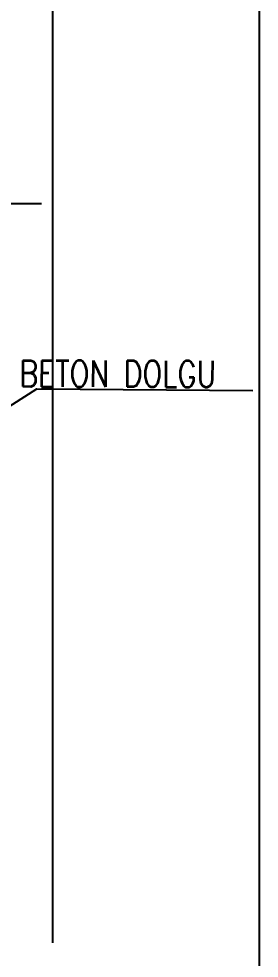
# Model space of a CAD drawing. Header units: millimetres. Extents: x 400382 to 401267, y 4543945 to 4544126.
# Drawn here: x 400789.34 to 400791.17, y 4543955.28 to 4543962.43 of the extents above; entities that cross this region are included whole.
import ezdxf

# ---------------------------------------------------------------- set-up
doc = ezdxf.new("R2010")
doc.units = ezdxf.units.MM
doc.linetypes.add('AKS', pattern=[3, 2.5, -0.25, 0, -0.25])
for name, color, linetype in [('aks prota', 2, 'AKS'), ('not yazısı prota', 6, 'Continuous'), ('not çizgisi prota', 4, 'Continuous')]:
    doc.layers.add(name, color=color, linetype=linetype)
doc.layers.add('PRT-KD-kazik', color=172, linetype='Continuous', lineweight=25)
doc.styles.add('TSIMPLEX', font='romanstw.shx')

msp = doc.modelspace()

# ---------------------------------------------------------------- linework, layer by layer
at = {"layer": 'aks prota', "ltscale": 10}
msp.add_line((400789.59572, 4543955.39459), (400789.59572, 4544003.22309), dxfattribs=at)
at = {"layer": 'not çizgisi prota'}
for points in [[(400787.50733, 4543960.56544), (400788.05949, 4543961.01938), (400789.50987, 4543961.01938)], [(400788.92346, 4543959.26097), (400789.47579, 4543959.61054), (400791.11967, 4543959.59744)]]:
    msp.add_lwpolyline(points, dxfattribs=at)
at = {"layer": 'PRT-KD-kazik', "color": 3}
msp.add_line((400791.16935, 4543972.07944), (400791.16935, 4543950.60944), dxfattribs=at)

# ---------------------------------------------------------------- texts
at = {"layer": 'not yazısı prota', "ltscale": 0.05, "style": 'TSIMPLEX', "width": 0.8}
msp.add_text('BETON DOLGU', height=0.2, rotation=359.859476, dxfattribs=at).set_placement((400789.34006, 4543959.62639))

doc.saveas('drawing.dxf')
